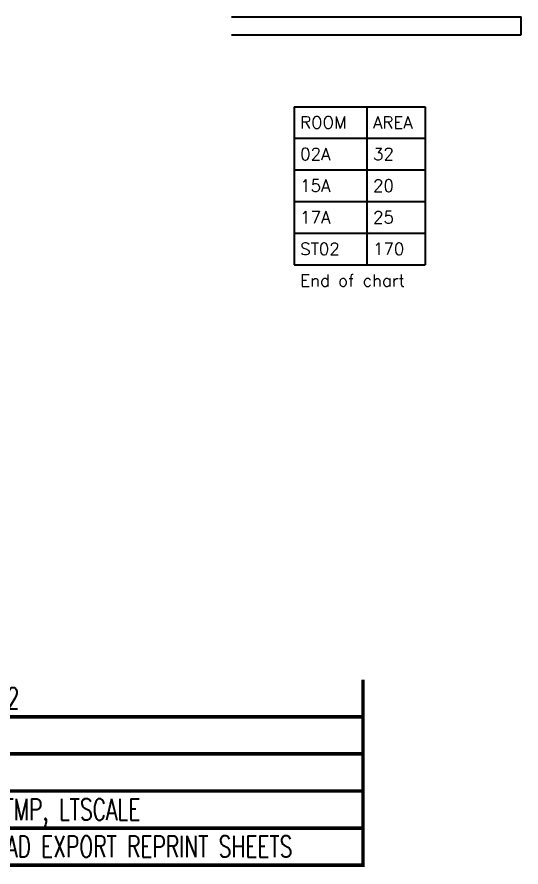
# Model space of a CAD drawing. Header units: inches. Extents: x 3065839 to 3066144, y 1245232 to 1245521.
# Drawn here: x 3065887 to 3065934.5, y 1245231.9 to 1245312 of the extents above; entities that cross this region are included whole.
import ezdxf
from ezdxf.enums import TextEntityAlignment as Align

# ---------------------------------------------------------------- set-up
doc = ezdxf.new("R2010")
doc.units = ezdxf.units.IN
doc.header["$MEASUREMENT"] = 0
for name, color, linetype in [('A-ANNO-REVS', 1, 'Continuous'), ('A-SPAC-ANOT', 7, 'Continuous'), ('L-SITE', 1, 'Continuous')]:
    doc.layers.add(name, color=color, linetype=linetype)
doc.styles.add('REVS', font='romans.shx', dxfattribs={"width": 0.7})
doc.styles.add('ROMANS', font='romans.shx')

# ---------------------------------------------------------------- blocks, each defined once
blk = doc.blocks.new('14_revision')
at = {"const_width": 4}
blk.add_lwpolyline([(960, 41.98), (960, 0), (0, 0), (0, 41.98)], dxfattribs=at)
at = {"style": 'REVS', "width": 0.7}
for tag, p in [('REVDATE', (29.92, 21.09)), ('REVINITIALS', (181.36, 21.09)), ('REVREASON', (254.36, 21.09))]:
    blk.add_attdef(tag, text='', height=24, dxfattribs=at).set_placement(p, align=Align.MIDDLE_LEFT)
blk = doc.blocks.new('SREV_UPDATE')
at = {"layer": 'A-ANNO-REVS'}
blk.add_blockref('14_revision', (0, 0), dxfattribs=at).add_auto_attribs({'REVREASON': 'UPDATE LAYERSTATE, PLTSTMP, LTSCALE', 'REVINITIALS': 'SRW'})

msp = doc.modelspace()

# ---------------------------------------------------------------- linework, layer by layer
at = {"layer": 'A-SPAC-ANOT'}
for p, q in [((3065913.118, 1245303.56), (3065925.493, 1245303.56)), ((3065913.118, 1245303.56), (3065913.118, 1245288.664)), ((3065919.993, 1245303.56), (3065919.993, 1245288.664)), ((3065925.493, 1245303.56), (3065925.493, 1245288.664)), ((3065913.118, 1245300.581), (3065925.493, 1245300.581)), ((3065913.118, 1245297.602), (3065925.493, 1245297.602)), ((3065913.118, 1245294.623), (3065925.493, 1245294.623)), ((3065913.118, 1245291.643), (3065925.493, 1245291.643)), ((3065913.118, 1245288.664), (3065925.493, 1245288.664))]:
    msp.add_line(p, q, dxfattribs=at)
at = {"layer": 'L-SITE'}
for p, q in [((3065907.205, 1245312.013), (3065934.518, 1245312.013)), ((3065934.518, 1245310.346), (3065934.518, 1245312.013)), ((3065907.205, 1245310.346), (3065934.518, 1245310.346))]:
    msp.add_line(p, q, dxfattribs=at)

# ---------------------------------------------------------------- block references
at = {"layer": 'A-ANNO-REVS', "xscale": 0.08333333333333333, "yscale": 0.08333333333333333, "zscale": 0.08333333333333333}
for p, values in [((3065839.616, 1245246.05), {'REVREASON': 'PR008287  - Bed Space 2', 'REVINITIALS': 'ABS', 'REVDATE': '06/29/2015'}), ((3065839.616, 1245242.551), {'REVREASON': 'BAMS 2012 GSF VFY', 'REVINITIALS': 'ALH', 'REVDATE': '02/09/15'}), ((3065839.616, 1245239.052), {'REVREASON': 'ADD RM 01C', 'REVINITIALS': 'WNO', 'REVDATE': '4/9/09'}), ((3065839.616, 1245232.055), {'REVREASON': 'CORRECT GROSS PLINE FCAD EXPORT REPRINT SHEETS', 'REVINITIALS': 'SRW', 'REVDATE': '08/20/07'})]:
    msp.add_blockref('14_revision', p, dxfattribs=at).add_auto_attribs(values)
msp.add_blockref('SREV_UPDATE', (3065839.616, 1245235.554), dxfattribs=at)

# ---------------------------------------------------------------- texts
at = {"layer": 'A-SPAC-ANOT', "style": 'ROMANS'}
for s, height, p in [('ROOM', 1.1458, (3065913.691, 1245301.498)), ('AREA', 1.1458, (3065920.566, 1245301.498)), ('02A', 1.1458, (3065913.691, 1245298.518)), ('32', 1.1458, (3065920.566, 1245298.518)), ('15A', 1.1458, (3065913.691, 1245295.539)), ('20', 1.1458, (3065920.566, 1245295.539)), ('17A', 1.1458, (3065913.691, 1245292.56)), ('25', 1.1458, (3065920.566, 1245292.56)), ('ST02', 1.1458, (3065913.691, 1245289.581)), ('170', 1.1458, (3065920.566, 1245289.581)), ('End of chart', 1.14583, (3065913.691, 1245286.602))]:
    msp.add_text(s, height=height, dxfattribs=at).set_placement(p)

doc.saveas('drawing.dxf')
